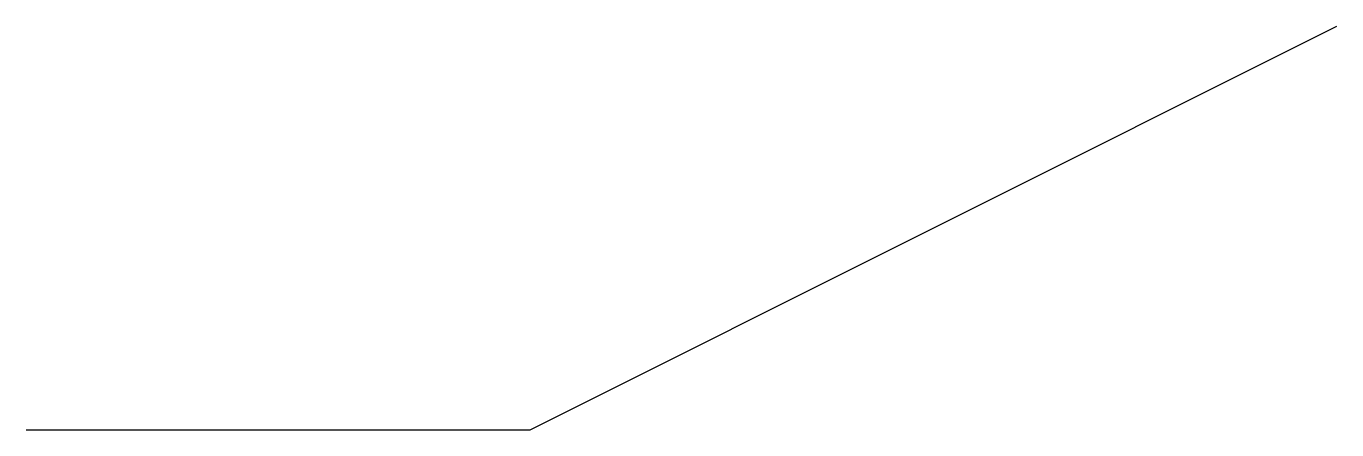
# Model space of a CAD drawing. Header units: inches. Extents: x 0 to 13, y 0 to 4.
import ezdxf

# ---------------------------------------------------------------- set-up
doc = ezdxf.new("R2010")
doc.units = ezdxf.units.IN
doc.header["$MEASUREMENT"] = 0

msp = doc.modelspace()

# ---------------------------------------------------------------- linework, layer by layer
for p, q in [((5, 0), (13, 4)), ((0, 0), (5, 0))]:
    msp.add_line(p, q)

doc.saveas('drawing.dxf')
